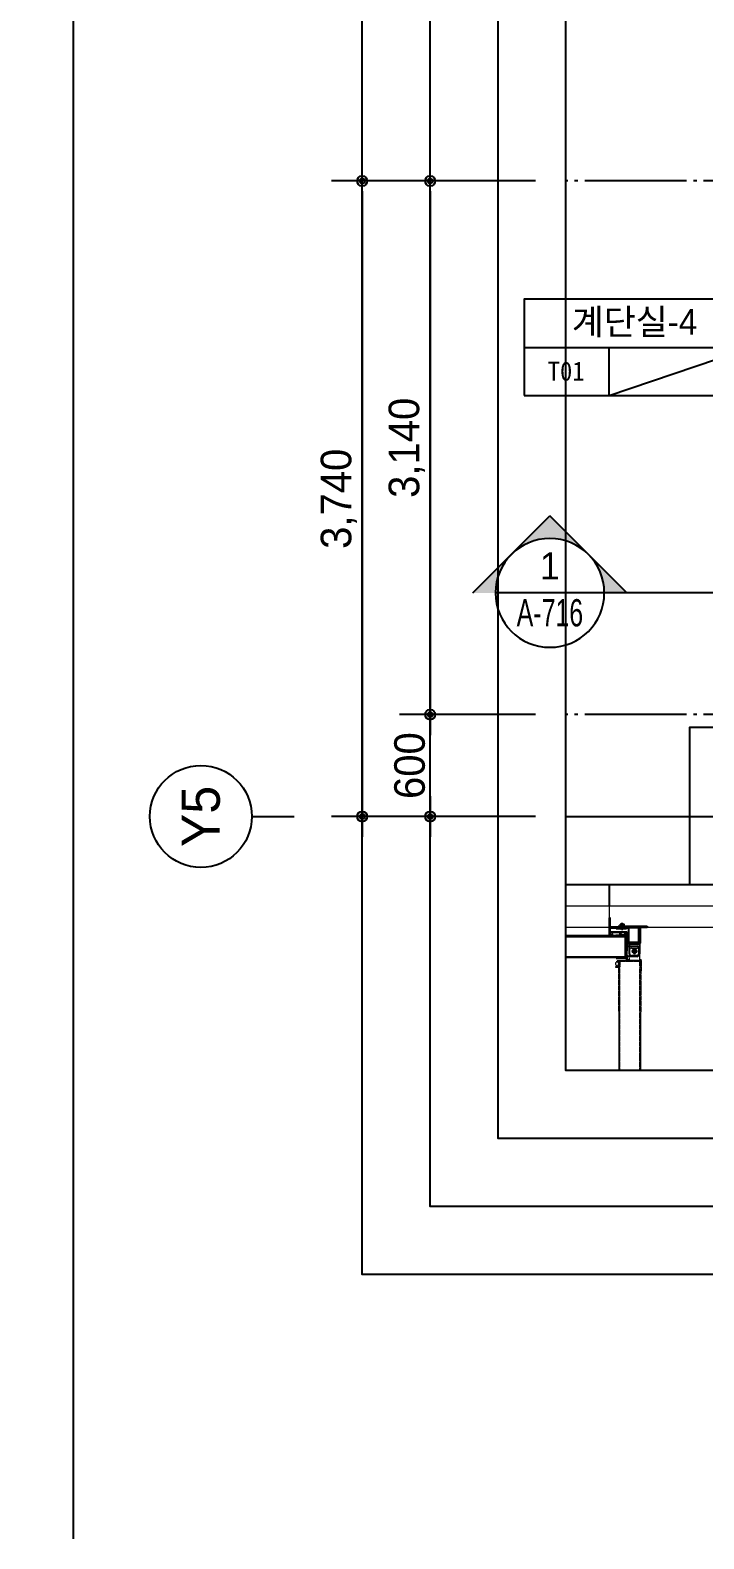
# Model space of a CAD drawing. Header units: millimetres. Extents: x 252711992 to 505989238, y 504776675 to 1009617600.
# Drawn here: x 253359837 to 253363805, y 504804712 to 504813590 of the extents above; entities that cross this region are included whole.
import ezdxf
from ezdxf.enums import TextEntityAlignment as Align
from ezdxf.xclip import XClip

# ---------------------------------------------------------------- set-up
doc = ezdxf.new("R2010")
doc.units = ezdxf.units.MM
doc.header["$XCLIPFRAME"] = 0
doc.linetypes.add('CEN', pattern=[35, 30, -2, 1, -2])
doc.linetypes.add('HID', pattern=[2.3, 1.5, -0.8])
for name, color, linetype in [('$ZCDB_AUDIT_GENERATED_600D18', 7, 'Continuous'), ('4A.TEC CEN', 1, 'CEN'), ('4A.TEC ELE 4', 9, 'Continuous'), ('4A.TEC TEXT 2', 3, 'Continuous'), ('4A.TEC 벽체 3', 4, 'Continuous'), ('4A.TEC 벽체 4', 7, 'Continuous'), ('4A.TEC 심볼', 7, 'Continuous'), ('A-DOOR', 4, 'Continuous'), ('door system-c', 9, 'Continuous'), ('DOOR-3', 8, 'Continuous'), ('ROM', 7, 'Continuous'), ('SYM', 1, 'Continuous'), ('TEXT', 7, 'Continuous')]:
    doc.layers.add(name, color=color, linetype=linetype)
doc.layers.add('DEFPOINT', color=135, linetype='Continuous', plot=False)
doc.styles.add('1', font='')
doc.styles.add('GHS', font='malgun.ttf')
doc.styles.add('나눔고딕', font='')
doc.styles.add('돋움', font='')
doc.styles.add('울릉도L', font='')
doc.styles.get('1').set_extended_font_data('DotumChe')
doc.styles.get('나눔고딕').set_extended_font_data('Dotum')
doc.styles.get('돋움').set_extended_font_data('Dotum')
doc.styles.get('울릉도L').set_extended_font_data('Dotum')
doc.dimstyles.new('DIM_600(외부치수)', dxfattribs={"dimscale": 400, "dimtxt": 3.3, "dimasz": 1, "dimexe": 2, "dimexo": 2, "dimgap": 1, "dimtad": 1, "dimdec": 0, "dimdsep": 46, "dimlunit": 6, "dimtxsty": '나눔고딕', "dimblk1": 'DIMDOT', "dimblk2": 'DIMDOT', "dimsah": 1, "dimcen": 2.5, "dimdle": 1.5, "dimclrd": 8, "dimclre": 8, "dimclrt": 3, "dimadec": 0, "dimazin": 0, "dimtfac": 1, "dimtdec": 0, "dimtix": 1, "dimtmove": 2, "dimatfit": 3, "dimldrblk": 'DIMDOT', "dimfxl": 1, "dimtvp": 1, "dimtolj": 1, "dimtzin": 0, "dimarcsym": 0})

# ---------------------------------------------------------------- blocks, each defined once
blk = doc.blocks.new('dwgFD3B')
at = {"layer": '4A.TEC CEN', "color": 250, "ltscale": 500}
blk.add_line((49194.51, -169936.83, -3333.33), (358000, -169936.83, -3333.33), dxfattribs=at)
blk = doc.blocks.new('ccs122')
at = {"layer": '4A.TEC 심볼'}
blk.add_line((0, 8), (0, 3), dxfattribs=at)
blk.add_circle((0, 14), 6, dxfattribs=at)
at = {"layer": '4A.TEC TEXT 2', "color": 3, "style": 'GHS'}
blk.add_attdef('NO', text='', height=4.5, dxfattribs=at).set_placement((-0.01, 14.02), align=Align.MIDDLE_CENTER)
blk = doc.blocks.new('DIMDOT')
at = {"color": 0}
blk.add_line((-2, 0), (2, 0), dxfattribs=at)
for radius in [0.5, 0.25]:
    blk.add_circle((0, 0), radius, dxfattribs=at)
blk = doc.blocks.new('*D439')
at = {"layer": '$ZCDB_AUDIT_GENERATED_600D18', "color": 8, "lineweight": -2, "transparency": 16777216}
for p, q in [((253362812.7, 504812702.1), (253361612.7, 504812702.1)), ((253361792.7, 504812642.1), (253361792.7, 504809022.1)), ((253362812.7, 504808962.1), (253361612.7, 504808962.1))]:
    blk.add_line(p, q, dxfattribs=at)
at = {"layer": 'Defpoints', "color": 0, "transparency": 16777216}
for p in [(253362992.7, 504812702.1, 0), (253361792.7, 504808962.1), (253362992.7, 504808962.1, 0)]:
    blk.add_point(p, dxfattribs=at)
at = {"layer": '$ZCDB_AUDIT_GENERATED_600D18', "color": 8, "lineweight": -2, "transparency": 16777216, "xscale": 60, "yscale": 60, "zscale": 60}
for p, rotation in [((253361792.7, 504812702.1), 90), ((253361792.7, 504808962.1), 270)]:
    blk.add_blockref('DIMDOT', p, dxfattribs=dict(at, rotation=rotation))
at = {"layer": '$ZCDB_AUDIT_GENERATED_600D18', "color": 3, "transparency": 16777216, "insert": (253361655.2, 504810832.1), "char_height": 180, "attachment_point": 5, "rotation": 90, "style": '나눔고딕'}
blk.add_mtext('\\A1;3,740', dxfattribs=at)
blk = doc.blocks.new('*D440')
at = {"layer": '$ZCDB_AUDIT_GENERATED_600D18', "color": 8, "lineweight": -2, "transparency": 16777216}
for p, q in [((253362812.7, 504809562.1), (253362012.7, 504809562.1)), ((253362192.7, 504809022.1), (253362192.7, 504809502.1)), ((253362812.7, 504808962.1), (253362012.7, 504808962.1))]:
    blk.add_line(p, q, dxfattribs=at)
at = {"layer": 'Defpoints', "color": 0, "transparency": 16777216}
for p in [(253362192.7, 504809562.1), (253362992.7, 504809562.1, 0), (253362992.7, 504808962.1, 0)]:
    blk.add_point(p, dxfattribs=at)
at = {"layer": '$ZCDB_AUDIT_GENERATED_600D18', "color": 8, "lineweight": -2, "transparency": 16777216, "xscale": 60, "yscale": 60, "zscale": 60}
for p, rotation in [((253362192.7, 504809562.1), 90), ((253362192.7, 504808962.1), 270)]:
    blk.add_blockref('DIMDOT', p, dxfattribs=dict(at, rotation=rotation))
at = {"layer": '$ZCDB_AUDIT_GENERATED_600D18', "color": 3, "transparency": 16777216, "insert": (253362072.5, 504809262.1), "char_height": 180, "attachment_point": 5, "rotation": 90, "style": '나눔고딕'}
blk.add_mtext('\\A1;600', dxfattribs=at)
blk = doc.blocks.new('*D444')
at = {"layer": '$ZCDB_AUDIT_GENERATED_600D18', "color": 8, "lineweight": -2, "transparency": 16777216}
for p, q in [((253362812.7, 504812702.1), (253362012.7, 504812702.1)), ((253362192.7, 504812642.1), (253362192.7, 504809622.1)), ((253362812.7, 504809562.1), (253362012.7, 504809562.1))]:
    blk.add_line(p, q, dxfattribs=at)
at = {"layer": 'Defpoints', "color": 0, "transparency": 16777216}
for p in [(253362992.7, 504812702.1, 0), (253362192.7, 504809562.1), (253362992.7, 504809562.1, 0)]:
    blk.add_point(p, dxfattribs=at)
at = {"layer": '$ZCDB_AUDIT_GENERATED_600D18', "color": 8, "lineweight": -2, "transparency": 16777216, "xscale": 60, "yscale": 60, "zscale": 60}
for p, rotation in [((253362192.7, 504812702.1), 90), ((253362192.7, 504809562.1), 270)]:
    blk.add_blockref('DIMDOT', p, dxfattribs=dict(at, rotation=rotation))
at = {"layer": '$ZCDB_AUDIT_GENERATED_600D18', "color": 3, "transparency": 16777216, "insert": (253362055.2, 504811132.1), "char_height": 180, "attachment_point": 5, "rotation": 90, "style": '나눔고딕'}
blk.add_mtext('\\A1;3,140', dxfattribs=at)
blk = doc.blocks.new('XR-P-지상2층(평택)-011')
at = {"layer": 'door system-c'}
for points in [[(-81.35, 378.3), (-81.31, 378.79), (-81.23, 378.78), (-81.28, 378.29)], [(-81.35, 373.69), (-81.35, 378.28)], [(-81.28, 378.28), (-81.28, 373.69)], [(-81.2, 373.61), (-80.75, 373.61)], [(-80.75, 373.54), (-81.2, 373.54)], [(-80.68, 373.69), (-80.68, 374.11)], [(-80.68, 374.11), (-80.6, 374.11), (-80.6, 373.69)]]:
    blk.add_lwpolyline(points, dxfattribs=at)
for centre, major_axis, start_param, end_param in [((-81.2, 378.28), (-0.15, 0), 6.195919, 6.283185), ((-81.2, 378.28), (-0.075, 0), 6.195919, 6.283185), ((-81.2, 373.69), (-0.15, 0), 0, 1.570796), ((-81.2, 373.69), (-0.075, 0), 0, 1.570796), ((-80.75, 373.69), (-0.075, 0), 1.570796, 3.141593), ((-80.75, 373.69), (-0.15, 0), 1.570796, 3.141593)]:
    blk.add_ellipse(centre, major_axis=major_axis, ratio=1, start_param=start_param, end_param=end_param, dxfattribs=at)
blk = doc.blocks.new('XR-P-지상2층(평택)-C365A35F2')
at = {"layer": 'A-DOOR', "color": 8, "linetype": 'HID', "lineweight": 0, "ltscale": 0.5}
for p, q in [((-91.5, -356.8), (-91.5, -1237.8)), ((-90, -1237.8), (-90, -356.8)), ((-86.8, -1204), (-86.8, -356.8)), ((32.3, -1204), (32.3, -356.8)), ((35.5, -356.8), (35.5, -1241.7)), ((37, -1241.7), (37, -356.8)), ((-143, -1079.2), (-143, -816.2)), ((-143, -816.2), (-128, -816.2)), ((-140.5, -1077.2), (-140.5, -818.2)), ((-135.5, -1077.2), (-135.5, -818.2)), ((-130.5, -1077.2), (-130.5, -818.2)), ((-128, -816.2), (-128, -1079.2)), ((-128, -823.2), (-95, -823.2)), ((-128, -863.7), (-128, -823.2)), ((-94.5, -825.7), (-128, -825.7)), ((-128, -825.7), (-128, -870.2)), ((-126, -826.7), (-128, -826.7)), ((-128, -826.7), (-128, -863.7)), ((-97.5, -863.7), (-128, -863.7)), ((-128, -863.7), (-126, -863.7)), ((-128, -870.2), (-94.5, -870.2)), ((-126, -863.7), (-126, -826.7)), ((-126, -846.7), (-126, -860.7)), ((-124, -846.6), (-123.3, -851.5)), ((-124, -850.7), (-124, -860.7)), ((-124, -860.6), (-123.3, -852)), ((-122, -860.8), (-121.5, -854)), ((-121.6, -855.9), (-120.9, -860.8)), ((-120.9, -860.6), (-120.5, -854.7)), ((-119, -846.4), (-119, -847.9)), ((-119, -846.4), (-118.2, -846.4)), ((-119, -847.9), (-118.2, -847.9)), ((-118.9, -860.8), (-118.6, -855.6)), ((-118.6, -855.9), (-117.9, -860.8)), ((-117.9, -860.6), (-117.5, -855.8)), ((-116.8, -844.2), (-115.2, -844.2)), ((-116.8, -844.2), (-116.8, -844.9)), ((-116.8, -849.4), (-116.8, -850.2)), ((-116.8, -850.2), (-115.2, -850.2)), ((-115.9, -860.8), (-115.5, -855.9)), ((-115.5, -855.9), (-114.8, -860.8)), ((-115.2, -844.2), (-115.2, -844.9)), ((-115.2, -849.4), (-115.2, -850.2)), ((-114.8, -860.6), (-114.5, -855.8)), ((-113.8, -846.4), (-113, -846.4)), ((-113.8, -847.9), (-113, -847.9)), ((-113, -846.4), (-113, -847.9)), ((-112.8, -860.8), (-112.4, -855.2)), ((-112.5, -855.9), (-111.8, -860.8)), ((-111.8, -860.6), (-111.3, -854.6)), ((-109.8, -860.8), (-109.2, -852.7)), ((-109.4, -855.9), (-108.7, -860.8)), ((-108.7, -860.6), (-108, -850.7)), ((-108.1, -851), (-108, -851.5)), ((-106.7, -860.8), (-105.7, -846.8)), ((-106.4, -855.9), (-105.7, -860.8)), ((-105.7, -860.6), (-104.6, -846.6)), ((-105.7, -846.6), (-105, -851.5)), ((-103.7, -860.8), (-102.6, -846.8)), ((-103.3, -855.9), (-102.6, -860.8)), ((-102.6, -860.6), (-101.6, -846.6)), ((-102.6, -846.6), (-101.9, -851.5)), ((-100.6, -860.8), (-99.6, -846.8)), ((-100.2, -855.9), (-99.5, -860.8)), ((-99.6, -860.6), (-98.5, -846.6)), ((-99.6, -846.6), (-98.9, -851.5)), ((-97.6, -860.8), (-96.5, -846.8)), ((-95, -826.2), (-97.5, -826.2)), ((-97.5, -826.2), (-97.5, -863.7)), ((-94.5, -829.2), (-96.5, -829.2)), ((-96.5, -829.2), (-96.5, -866.2)), ((-96.5, -861.7), (-96.5, -846.8)), ((-96.5, -866.2), (-94.5, -866.2)), ((-95, -823.2), (-95, -826.2)), ((-94.5, -1136.2), (-94.5, -821.2)), ((-94.5, -821.2), (-91.5, -821.2)), ((-94.5, -870.2), (-94.5, -825.7)), ((-94.5, -866.2), (-94.5, -829.2)), ((-91.5, -821.2), (-91.5, -1136.2)), ((37, -1132.2), (37, -817.2)), ((37, -817.2), (40, -817.2)), ((40, -817.2), (40, -1132.2)), ((40, -867.7), (40, -823.2)), ((40, -823.2), (73.5, -823.2)), ((40, -863.7), (40, -826.7)), ((40, -826.7), (42, -826.7)), ((42, -863.7), (40, -863.7)), ((73.5, -867.7), (40, -867.7)), ((42, -826.7), (42, -863.7)), ((42, -846.7), (42, -831.8)), ((43.1, -845.8), (42, -831.8)), ((45.1, -845.6), (44, -831.6)), ((45.1, -831.6), (44.4, -836.5)), ((45.7, -840.9), (45, -845.8)), ((46.1, -845.8), (45.1, -831.8)), ((48.1, -845.6), (47.1, -831.6)), ((48.1, -831.6), (47.4, -836.5)), ((49.2, -845.8), (48.1, -831.8)), ((48.8, -840.9), (48.1, -845.8)), ((51.2, -845.6), (50.1, -831.6)), ((51.2, -831.6), (50.5, -836.5)), ((52.2, -845.8), (51.2, -831.8)), ((51.9, -840.9), (51.2, -845.8)), ((53.8, -840.5), (53.2, -831.6)), ((54.2, -831.6), (53.5, -836.5)), ((54.8, -839.1), (54.2, -831.8)), ((56.7, -837.4), (56.2, -831.6)), ((57.3, -831.6), (56.6, -836.5)), ((57.7, -836.8), (57.3, -831.8)), ((58.5, -843.9), (58.5, -845.4)), ((58.5, -843.9), (59.2, -843.9)), ((58.5, -845.4), (59.2, -845.4)), ((59.6, -836.1), (59.3, -831.6)), ((60.3, -831.6), (59.7, -836.1)), ((60.7, -836), (60.3, -831.8)), ((60.8, -841.7), (62.2, -841.7)), ((60.8, -841.7), (60.8, -842.4)), ((60.8, -846.9), (60.8, -847.7)), ((60.8, -847.7), (62.2, -847.7)), ((62.2, -841.7), (62.2, -842.4)), ((62.2, -846.9), (62.2, -847.7)), ((62.7, -836), (62.3, -831.6)), ((63.4, -831.6), (62.8, -836)), ((63.7, -836.2), (63.4, -831.8)), ((63.8, -843.9), (64.5, -843.9)), ((63.8, -845.4), (64.5, -845.4)), ((64.5, -843.9), (64.5, -845.4)), ((65.8, -837.1), (65.4, -831.6)), ((66.5, -831.6), (65.8, -836.5)), ((66.9, -837.8), (66.4, -831.8)), ((69.1, -840.4), (68.4, -831.6)), ((69.5, -831.6), (68.8, -836.5)), ((69.5, -831.7), (69.5, -841.1)), ((71.5, -863.7), (71.5, -826.7)), ((71.5, -826.7), (73.5, -826.7)), ((71.5, -831.7), (71.5, -845.7)), ((73.5, -863.7), (71.5, -863.7)), ((73.5, -1133.2), (73.5, -819.2)), ((73.5, -819.2), (88.5, -819.2)), ((73.5, -823.2), (73.5, -867.7)), ((73.5, -826.7), (73.5, -863.7)), ((76, -1131.2), (76, -821.2)), ((81, -1131.2), (81, -821.2)), ((86, -1131.2), (86, -821.2)), ((88.5, -819.2), (88.5, -1133.2)), ((-147.5, -1130.7), (-147.5, -1083.2)), ((-147.5, -1083.2), (-94.5, -1083.2)), ((-94.5, -1130.7), (-147.5, -1130.7)), ((-125.3, -1088.7), (-143.2, -1088.7)), ((-143.2, -1131), (-143.2, -1088.7)), ((-143.2, -1125.4), (-143.2, -1107.6)), ((-143.2, -1131), (-124.7, -1131)), ((-128, -1079.2), (-143, -1079.2)), ((-140.9, -1131.1), (-132.2, -1139.8)), ((-139.1, -1109.6), (-139.2, -1107.6)), ((-132.2, -1113), (-137.7, -1111.1)), ((-137.3, -1105.3), (-131.7, -1100.8)), ((-136.8, -1123.9), (-136.8, -1113.9)), ((-136.5, -1111.1), (-134.9, -1110.6)), ((-134.9, -1110.6), (-129.2, -1107.2)), ((-132.2, -1118.1), (-132.2, -1113)), ((-132.2, -1113), (-132.2, -1113)), ((-124.6, -1121.8), (-132.2, -1118.1)), ((-125.4, -1145.4), (-132.2, -1139.8)), ((-131.7, -1113.9), (-131.7, -1123.9)), ((-122.9, -1104.4), (-128.1, -1100.7)), ((-122, -1076.2), (-128, -1076.2)), ((-128, -1079.2), (-122, -1079.2)), ((-127.2, -1102.2), (-127.6, -1102.7)), ((-127.6, -1102.7), (-127.6, -1106.7)), ((-127.6, -1106.7), (-127.2, -1107.2)), ((55.7, -1102.2), (-127.2, -1102.2)), ((-127.2, -1107.2), (55.7, -1107.2)), ((-126.1, -1111.8), (-125.4, -1110.1)), ((-125.6, -1101.4), (-125.6, -1108)), ((-124.4, -1100.9), (-125.1, -1100.9)), ((-125.1, -1108.5), (-124.4, -1108.5)), ((-117.1, -1115.8), (-124.9, -1114.3)), ((-107.2, -1127.7), (-124.7, -1127.7)), ((-124.7, -1131), (-124.7, -1127.7)), ((-123.9, -1100.1), (-124.4, -1100.9)), ((-124.4, -1100.9), (-124.4, -1108.5)), ((-124.4, -1100.9), (-124.4, -1100.9)), ((-124.4, -1108.5), (-124.4, -1108.5)), ((-124.4, -1108.5), (-123.9, -1109.3)), ((-121, -1100.1), (-123.9, -1100.1)), ((-123.9, -1102.4), (-121, -1102.4)), ((-123.9, -1107), (-121, -1107)), ((-123.9, -1109.3), (-121, -1109.3)), ((-123.8, -1123.1), (-123.8, -1130.7)), ((-123.8, -1131), (-123.8, -1144.7)), ((-121.6, -1128.5), (-121.6, -1127.7)), ((-121.6, -1127.7), (-102.3, -1127.7)), ((-102.3, -1128.5), (-121.6, -1128.5)), ((-121, -1080.2), (-121, -1112.7)), ((-121, -1104.7), (-121, -1100.1)), ((-121, -1109.3), (-121, -1104.7)), ((-121, -1112.7), (-118, -1112.7)), ((-117.1, -1102.2), (-119, -1104.1)), ((-118, -1112.7), (-118, -1080.2)), ((-111.6, -1127.3), (-111.6, -1126.5)), ((-111.6, -1126.5), (-101.6, -1126.5)), ((-101.6, -1127.3), (-111.6, -1127.3)), ((-107.2, -1127.7), (-107.2, -1117.3)), ((-105.4, -1126.9), (-98, -1126.1)), ((-105.3, -1127.7), (-97.9, -1126.9)), ((-98.1, -1127.7), (-105.3, -1127.7)), ((-105.1, -1124.2), (-97.7, -1123)), ((-100.1, -1126.3), (-105.1, -1125)), ((-104.9, -1121.5), (-97.6, -1119.9)), ((-99.8, -1123.4), (-104.9, -1122.3)), ((-104.9, -1125), (-97.6, -1123.8)), ((-104.8, -1118.8), (-99.3, -1117.3)), ((-99.7, -1120.4), (-104.8, -1119.6)), ((-104.7, -1122.3), (-97.5, -1120.7)), ((-104.6, -1119.6), (-97.5, -1117.6)), ((-104.4, -1107.2), (-104.4, -1108.4)), ((-104.4, -1107.2), (-103.8, -1107.2)), ((-104.4, -1108.4), (-103.8, -1108.4)), ((-97.8, -1126.1), (-103.1, -1124.7)), ((-97.6, -1123), (-102.9, -1121.9)), ((-97.5, -1119.9), (-102.8, -1119.1)), ((-102.6, -1105.4), (-101.4, -1105.4)), ((-102.6, -1105.4), (-102.6, -1106)), ((-102.6, -1109.6), (-102.6, -1110.2)), ((-102.6, -1110.2), (-101.4, -1110.2)), ((-102.1, -1122.7), (-101.3, -1122.7)), ((-102.1, -1127.5), (-102.1, -1122.7)), ((-101.4, -1105.4), (-101.4, -1106)), ((-101.4, -1109.6), (-101.4, -1110.2)), ((-101.4, -1127.6), (-101.4, -1127.5)), ((-101.3, -1122.7), (-101.3, -1127.5)), ((-99.8, -1117.4), (-101, -1117.3)), ((-100.6, -1127.4), (-100.6, -1127.5)), ((-100.4, -1127.7), (-94.8, -1127.7)), ((-94.8, -1128.5), (-100.4, -1128.5)), ((-100.2, -1107.2), (-99.6, -1107.2)), ((-100.2, -1108.4), (-99.6, -1108.4)), ((-99.6, -1107.2), (-99.6, -1108.4)), ((-94.8, -1127.7), (-94.8, -1128.5)), ((-94.5, -1083.2), (-94.5, -1130.7)), ((-91.5, -1136.2), (-94.5, -1136.2)), ((40, -1132.2), (37, -1132.2)), ((40, -1126.2), (40, -1081.7)), ((40, -1081.7), (73.5, -1081.7)), ((73.5, -1126.2), (40, -1126.2)), ((73.5, -1079.2), (41.5, -1079.2)), ((41.5, -1079.2), (41.5, -1081.7)), ((44.5, -1084.4), (44.5, -1091.2)), ((44.5, -1091.2), (47.5, -1091.2)), ((47.5, -1110.2), (44.5, -1110.2)), ((44.5, -1110.2), (44.5, -1119.2)), ((44.5, -1119.2), (52.7, -1119.2)), ((47.5, -1114.2), (47.5, -1084.4)), ((47.5, -1091.2), (47.5, -1110.2)), ((49.5, -1114.2), (47.5, -1114.2)), ((49.5, -1084.4), (49.5, -1114.2)), ((49.5, -1104.7), (49.5, -1100.1)), ((49.5, -1100.1), (52.4, -1100.1)), ((52.4, -1102.4), (49.5, -1102.4)), ((49.5, -1109.3), (49.5, -1104.7)), ((52.4, -1107), (49.5, -1107)), ((52.4, -1109.3), (49.5, -1109.3)), ((52.4, -1100.1), (52.9, -1100.9)), ((52.9, -1108.5), (52.4, -1109.3)), ((52.9, -1100.9), (52.9, -1108.5)), ((52.9, -1100.9), (52.9, -1100.9)), ((52.9, -1100.9), (53.6, -1100.9)), ((53.6, -1108.5), (52.9, -1108.5)), ((52.9, -1108.5), (52.9, -1108.5)), ((54.1, -1101.4), (54.1, -1108)), ((56.1, -1102.7), (55.7, -1102.2)), ((55.7, -1107.2), (56.1, -1106.7)), ((56.1, -1106.7), (56.1, -1102.7)), ((59.5, -1089.9), (60.2, -1089.9)), ((59.5, -1089.9), (59.5, -1091.4)), ((59.5, -1091.4), (60.2, -1091.4)), ((61.8, -1087.7), (61.8, -1088.4)), ((61.8, -1087.7), (63.2, -1087.7)), ((61.8, -1092.9), (61.8, -1093.7)), ((61.8, -1093.7), (63.2, -1093.7)), ((63.2, -1087.7), (63.2, -1088.4)), ((63.2, -1092.9), (63.2, -1093.7)), ((64.8, -1089.9), (65.5, -1089.9)), ((64.8, -1091.4), (65.5, -1091.4)), ((65.5, -1089.9), (65.5, -1091.4)), ((73.5, -1081.7), (73.5, -1126.2)), ((88.5, -1133.2), (73.5, -1133.2)), ((-111.5, -1206.7), (-111.5, -1205.2)), ((-111.5, -1205.2), (-94, -1205.2)), ((-94, -1206.7), (-111.5, -1206.7)), ((-100.5, -1208.7), (-100.5, -1211.7)), ((-94, -1208.7), (-100.5, -1208.7)), ((-100.5, -1239.7), (-100.5, -1236.7)), ((-94, -1239.7), (-100.5, -1239.7)), ((-99.3, -1206.7), (-100.2, -1206.7)), ((-99.3, -1241.7), (-100.2, -1241.7)), ((-99, -1207), (-99.3, -1206.7)), ((-99, -1241.4), (-99.3, -1241.7)), ((-99, -1207), (-98.7, -1206.7)), ((-94, -1216.2), (-99, -1216.2)), ((-99, -1216.2), (-99, -1217.2)), ((-97, -1217.2), (-99, -1217.2)), ((-97, -1231.2), (-99, -1231.2)), ((-99, -1232.2), (-99, -1231.2)), ((-94, -1232.2), (-99, -1232.2)), ((-99, -1241.4), (-98.7, -1241.7)), ((-96.8, -1206.7), (-98.7, -1206.7)), ((-96.8, -1241.7), (-98.7, -1241.7)), ((-97, -1217.2), (-97, -1218)), ((-97, -1231.2), (-97, -1230.4)), ((-96.5, -1207), (-96.8, -1206.7)), ((-96.5, -1241.4), (-96.8, -1241.7)), ((-96.5, -1207), (-96.2, -1206.7)), ((-96.5, -1223.7), (-96.2, -1223.8)), ((-96.5, -1224.7), (-96.2, -1224.6)), ((-96.5, -1241.4), (-96.2, -1241.7)), ((-94.3, -1206.7), (-96.2, -1206.7)), ((-96.2, -1224.6), (-96.2, -1223.8)), ((-94.3, -1241.7), (-96.2, -1241.7)), ((-95, -1228.3), (-95, -1220.1)), ((-94.7, -1219.7), (-94.5, -1219.7)), ((-94.7, -1228.7), (-94.5, -1228.7)), ((-94, -1207), (-94.3, -1206.7)), ((-94, -1241.4), (-94.3, -1241.7)), ((-94, -1207), (-93.7, -1206.7)), ((-94, -1216.2), (-94, -1208.7)), ((-94, -1228.2), (-94, -1220.2)), ((-94, -1223.9), (-94, -1220.7)), ((-93.7, -1224.2), (-94, -1223.9)), ((-93.7, -1224.2), (-94, -1224.5)), ((-94, -1227.7), (-94, -1224.5)), ((-94, -1239.7), (-94, -1232.2)), ((-94, -1241.4), (-93.7, -1241.7)), ((-91.5, -1206.7), (-93.7, -1206.7)), ((-91.5, -1241.7), (-93.7, -1241.7)), ((-93, -1181.7), (-91.5, -1181.7)), ((-93, -1204.2), (-93, -1181.7)), ((-91.5, -1209.7), (-92, -1209.7)), ((-92, -1238.7), (-92, -1209.7)), ((-91.5, -1238.7), (-92, -1238.7)), ((-91.5, -1181.7), (-91.5, -1204.2)), ((-91.5, -1209.7), (-91.5, -1206.7)), ((-91.5, -1237.8), (-90, -1237.8)), ((-91.5, -1241.7), (-91.5, -1238.7)), ((-88.5, -1207.2), (-90, -1207.2)), ((-90, -1207.2), (-90, -1241.7)), ((-85.3, -1207.2), (-88.5, -1207.2)), ((-88.5, -1207.2), (-88.5, -1237.2)), ((-88.5, -1241.7), (-88.5, -1207.2)), ((35, -1242.2), (-88, -1242.2)), ((-85.3, -1237.2), (-85.3, -1207.2)), ((30.5, -1239), (-83.5, -1239)), ((-83.5, -1242.2), (30.5, -1242.2)), ((35.5, -1207.2), (32.3, -1207.2)), ((32.3, -1207.2), (32.3, -1237.2)), ((35.5, -1237.2), (35.5, -1207.2)), ((-88, -1243.7), (35, -1243.7)), ((-46.5, -1248.7), (-46.5, -1276.7)), ((-46.5, -1276.7), (-43.5, -1276.7)), ((-43.5, -1276.7), (-43.5, -1248.7)), ((-3.5, -1243.7), (-41.5, -1243.7)), ((-41.5, -1246.7), (-3.5, -1246.7)), ((-3.5, -1246.7), (-3.5, -1243.7))]:
    blk.add_line(p, q, dxfattribs=at)
at = {"layer": 'A-DOOR', "color": 8, "linetype": 'HID', "ltscale": 0.5}
blk.add_line((102.2, -967.5), (-156.3, -967.5), dxfattribs=at)
at = {"layer": 'A-DOOR', "color": 8, "linetype": 'HID', "lineweight": 0, "ltscale": 0.5}
for centre, radius in [((-116, -847.2), 6.75), ((61.5, -844.7), 6.75), ((-134.2, -1123.9), 2.53), ((-102, -1107.8), 2.85), ((-98.1, -1127.3), 0.4), ((56.5, -1118.2), 2.5), ((62.5, -1090.7), 6.75)]:
    blk.add_circle(centre, radius, dxfattribs=at)
for centre, radius, start, end in [((0, 0), 1277.5, 178.04871, 267.91408), ((-125, -846.7), 1, 68.43003, 180), ((-125, -860.7), 1, 180, 1.78743), ((-123, -860.7), 1, 175.68824, 355.68824), ((-119.9, -860.7), 1, 175.68824, 355.68824), ((-118.2, -844.9), 1.5, 270, 0), ((-118.2, -849.4), 1.5, 0, 90), ((-116.9, -860.7), 1, 175.68824, 355.68824), ((-113.8, -844.9), 1.5, 180, 270), ((-113.8, -849.4), 1.5, 90, 180), ((-113.8, -860.7), 1, 175.68824, 355.68824), ((-110.8, -860.7), 1, 175.68824, 355.68824), ((-107.7, -860.7), 1, 175.68824, 355.68824), ((-106.7, -846.7), 1, 355.68824, 132.20249), ((-104.7, -860.7), 1, 175.68824, 355.68824), ((-103.6, -846.7), 1, 355.68824, 175.68824), ((-101.6, -860.7), 1, 175.68824, 355.68824), ((-100.6, -846.7), 1, 355.68824, 175.68824), ((-98.6, -860.7), 1, 175.68824, 355.68824), ((-97.5, -846.7), 1, 355.68824, 175.68824), ((-96.6, -860.7), 1, 86.81526, 273.18474), ((43, -831.7), 1, 4.31176, 184.31176), ((42.1, -845.7), 1, 266.81526, 93.18474), ((44.1, -845.7), 1, 184.31176, 4.31176), ((46.1, -831.7), 1, 4.31176, 184.31176), ((47.1, -845.7), 1, 184.31176, 4.31176), ((49.1, -831.7), 1, 4.31176, 184.31176), ((50.2, -845.7), 1, 184.31176, 4.31176), ((52.2, -831.7), 1, 4.31176, 184.31176), ((53.2, -845.7), 1, 184.31176, 255.64966), ((55.2, -831.7), 1, 4.31176, 184.31176), ((58.3, -831.7), 1, 4.31176, 184.31176), ((59.2, -842.4), 1.5, 270, 0), ((59.2, -846.9), 1.5, 0, 90), ((61.3, -831.7), 1, 4.31176, 184.31176), ((63.8, -842.4), 1.5, 180, 270), ((63.8, -846.9), 1.5, 90, 180), ((64.4, -831.7), 1, 4.31176, 184.31176), ((67.4, -831.7), 1, 4.31176, 184.31176), ((70.5, -831.7), 1, 0, 180), ((70.5, -845.7), 1, 242.83869, 0), ((-141.2, -1107.6), 2, 0.00001, 179.99999), ((-135.2, -1125.4), 8, 180.00508, 221.24602), ((-135.2, -1125.4), 8, 223.81152, 225), ((-136.2, -1108.4), 3, 147.06658, 176.89389), ((-134.2, -1108.5), 5, 176.89389, 195.16731), ((-137.2, -1109.3), 1.9, 188.66665, 254.683), ((-137.4, -1109.4), 1.7, 195.16731, 214.34701), ((-137.1, -1109.2), 2, 214.34701, 286.5169), ((-133.9, -1109.9), 5.75, 126.36541, 147.06658), ((-134.2, -1113.9), 2.59, 0, 180), ((-134.2, -1123.9), 2.59, 180, 0), ((-129.9, -1103.1), 3, 54.45778, 128.92091), ((-128, -1109.7), 2.7, 351.32717, 114.8237), ((-124.5, -1112.5), 1.8, 154.92342, 258.83335), ((-125.1, -1101.4), 0.5, 90, 180), ((-125.1, -1108), 0.5, 180, 270), ((-124.8, -1144.7), 1, 230.24219, 359.99989), ((-125.3, -1123.1), 1.5, 359.99989, 63.68777), ((-122.2, -1101), 2.26, 178.19039, 218.89618), ((-118.9, -1104.7), 5.58, 155.5673, 204.4327), ((-122.2, -1108.4), 2.26, 141.10382, 181.80961), ((-121.2, -1102), 3, 234.45778, 314.68772), ((-122, -1080.2), 4, 0, 90), ((-122, -1080.2), 1, 0, 90), ((-105.3, -1127.3), 0.4, 96.13817, 276.13817), ((-105, -1124.6), 0.4, 99.35863, 279.35863), ((-104.8, -1121.9), 0.4, 102.57898, 282.57898), ((-104.7, -1119.2), 0.4, 105.79922, 285.79922), ((-103.8, -1106), 1.2, 270, 0), ((-103.8, -1109.6), 1.2, 0, 90), ((-102.3, -1127.5), 1, 270, 0), ((-102.3, -1127.5), 0.2, 270, 0), ((-101.6, -1127.5), 1, 5, 90), ((-101.6, -1127.5), 0.2, 5, 90), ((-100.2, -1106), 1.2, 180, 270), ((-100.2, -1109.6), 1.2, 90, 180), ((-100.4, -1127.5), 1, 185, 270), ((-100.4, -1127.5), 0.2, 185, 270), ((-98, -1126.5), 0.4, 276.13817, 96.13817), ((-97.7, -1123.4), 0.4, 279.35863, 99.35863), ((-97.5, -1120.3), 0.4, 282.57898, 102.57898), ((-97.6, -1117.2), 0.4, 285.79922, 348.83967), ((50.7, -1101), 2.26, 321.10382, 1.80961), ((47.4, -1104.7), 5.58, 335.5673, 24.4327), ((50.7, -1108.4), 2.26, 358.19039, 38.89618), ((53.6, -1101.4), 0.5, 0, 90), ((53.6, -1108), 0.5, 270, 0), ((60.2, -1088.4), 1.5, 270, 0), ((60.2, -1092.9), 1.5, 0, 90), ((64.8, -1088.4), 1.5, 180, 270), ((64.8, -1092.9), 1.5, 90, 180), ((-95.9, -1224.2), 15.6, 83.06354, 276.93646), ((-100.2, -1209.4), 2.75, 90, 253.18912), ((-100.2, -1238.9), 2.75, 106.81088, 270), ((-100.9, -1211.7), 0.423, 253.18912, 0), ((-100.9, -1236.7), 0.423, 0, 106.81088), ((-96.4, -1217.7), 0.624, 202.60691, 337.39309), ((-96.4, -1230.6), 0.624, 22.60691, 157.39309), ((-89, -1224.2), 7.5, 145.1501, 176.17745), ((-89, -1224.2), 7.5, 183.82255, 214.8499), ((-94.7, -1218.3), 1.25, 286.64236, 163.35764), ((-94.7, -1230), 1.25, 196.64236, 73.35764), ((-94.7, -1220.2), 0.5, 90, 145.1501), ((-94.7, -1228.2), 0.5, 214.8499, 270), ((-94.1, -1220.1), 0.598, 110.28274, 278.15573), ((-94.1, -1228.3), 0.598, 81.84427, 249.71726), ((-94.5, -1220.2), 0.5, 0, 90), ((-94.5, -1228.2), 0.5, 270, 0), ((-94, -1204.2), 2.5, 270, 0), ((-94, -1204.2), 1, 270, 0), ((-88, -1241.7), 2, 180, 270), ((-83.5, -1237.2), 5, 180, 270), ((-88, -1241.7), 0.5, 180, 270), ((-83.5, -1237.2), 1.8, 180, 270), ((30.5, -1237.2), 5, 270, 0), ((30.5, -1237.2), 1.8, 270, 0), ((35, -1241.7), 0.5, 270, 0), ((35, -1241.7), 2, 270, 0), ((-41.5, -1248.7), 5, 90, 180), ((-41.5, -1248.7), 2, 90, 180)]:
    blk.add_arc(centre, radius, start, end, dxfattribs=at)
at = {"layer": 'door system-c', "linetype": 'HID', "ltscale": 0.5}
blk.add_circle((0, 0), 11, dxfattribs=at)
at = {"layer": 'DOOR-3', "linetype": 'HID', "lineweight": 0, "ltscale": 0.5}
for p, q in [((-30, -53.7), (-30, 7.1)), ((-18, 19.1), (18, 19.1)), ((30, 7.1), (30, -53.7)), ((-94, -58.2), (-100.5, -58.2)), ((-100.5, -58.2), (-100.5, -61.2)), ((-100.5, -89.2), (-100.5, -86.2)), ((-99.3, -56.2), (-100.2, -56.2)), ((-99, -56.5), (-99.3, -56.2)), ((-99, -56.5), (-98.7, -56.2)), ((-99, -65.7), (-99, -66.7)), ((-94, -65.7), (-99, -65.7)), ((-97, -66.7), (-99, -66.7)), ((-99, -81.7), (-99, -80.7)), ((-97, -80.7), (-99, -80.7)), ((-94, -81.7), (-99, -81.7)), ((-96.8, -56.2), (-98.7, -56.2)), ((-97, -66.7), (-97, -67.5)), ((-97, -80.7), (-97, -79.9)), ((-96.5, -56.5), (-96.8, -56.2)), ((-96.5, -56.5), (-96.2, -56.2)), ((-94.3, -56.2), (-96.2, -56.2)), ((-94, -56.5), (-94.3, -56.2)), ((-94, -56.5), (-93.7, -56.2)), ((-94, -58.2), (-94, -65.7)), ((-94, -70.2), (-94, -73.4)), ((-93.7, -73.7), (-94, -73.4)), ((-93.7, -73.7), (-94, -74)), ((-94, -74), (-94, -77.2)), ((-94, -81.7), (-94, -89.2)), ((-91.5, -56.2), (-93.7, -56.2)), ((-92, -59.2), (-92, -88.2)), ((-91.5, -59.2), (-92, -59.2)), ((-91.5, -88.2), (-92, -88.2)), ((-91.5, -55.4), (-90, -55.4)), ((-91.5, -356.8), (-91.5, -55.4)), ((-91.5, -56.2), (-91.5, -59.2)), ((-91.5, -88.2), (-91.5, -91.2)), ((-90, -55.4), (-90, -356.8)), ((-90, -91.7), (-90, -57.2)), ((-88.5, -57.2), (-88.5, -91.7)), ((-88.5, -91.7), (-88.5, -61.7)), ((-88, -55.2), (35, -55.2)), ((35, -56.7), (-88, -56.7)), ((-85.3, -61.7), (-85.3, -91.7)), ((-83.5, -56.7), (30.5, -56.7)), ((30.5, -59.9), (-83.5, -59.9)), ((-46.5, -22.2), (-43.5, -22.2)), ((-46.5, -50.2), (-46.5, -22.2)), ((-46.5, -53.2), (-46.5, -39.4)), ((-46.5, -39.4), (-45, -39.4)), ((-45, -39.4), (-45, -53.2)), ((-44.5, -53.7), (25.5, -53.7)), ((25.5, -55.2), (-44.5, -55.2)), ((-43.5, -22.2), (-43.5, -50.2)), ((-41.5, -52.2), (-3.5, -52.2)), ((-3.5, -55.2), (-41.5, -55.2)), ((-30, -49.7), (-40, -49.7)), ((-40, -49.7), (-40, -53.7)), ((-40, -53.7), (36, -53.7)), ((30, -53.7), (-30, -53.7)), ((-3.5, -52.2), (-3.5, -55.2)), ((25.5, -53.7), (25.5, -55.2)), ((36, -49.7), (30, -49.7)), ((32.3, -91.7), (32.3, -61.7)), ((35.5, -356.8), (35.5, -57.2)), ((35.5, -61.7), (35.5, -91.7)), ((37, -54.7), (37, -114.7)), ((37, -57.2), (37, -356.8)), ((41, -114.7), (41, -54.7)), ((-94, -91.2), (-111.5, -91.2)), ((-111.5, -91.2), (-111.5, -92.7)), ((-111.5, -92.7), (-94, -92.7)), ((-94, -89.2), (-100.5, -89.2)), ((-99.3, -91.2), (-100.2, -91.2)), ((-99, -90.9), (-99.3, -91.2)), ((-99, -90.9), (-98.7, -91.2)), ((-96.8, -91.2), (-98.7, -91.2)), ((-96.5, -90.9), (-96.8, -91.2)), ((-96.5, -90.9), (-96.2, -91.2)), ((-94.3, -91.2), (-96.2, -91.2)), ((-94, -90.9), (-94.3, -91.2)), ((-94, -90.9), (-93.7, -91.2)), ((-91.5, -91.2), (-93.7, -91.2)), ((-93, -93.7), (-93, -116.2)), ((-93, -116.2), (-91.5, -116.2)), ((-91.5, -116.2), (-91.5, -93.7)), ((-88.5, -91.7), (-90, -91.7)), ((-85.3, -91.7), (-88.5, -91.7)), ((-86.8, -356.8), (-86.8, -94.9)), ((35.5, -91.7), (32.3, -91.7)), ((32.3, -356.8), (32.3, -94.9)), ((37, -114.7), (41, -114.7))]:
    blk.add_line(p, q, dxfattribs=at)
for centre, radius, start, end in [((-18, 7.1), 12, 90, 180), ((18, 7.1), 12, 0, 90), ((-95.9, -73.7), 15.6, 83.06354, 276.93646), ((-100.2, -59), 2.75, 90, 253.18912), ((-100.2, -88.5), 2.75, 106.81088, 270), ((-100.9, -61.2), 0.423, 253.18912, 0), ((-100.9, -86.2), 0.423, 0, 106.81088), ((-96.4, -67.3), 0.624, 202.60691, 337.39309), ((-96.4, -80.2), 0.624, 22.60691, 157.39309), ((-94.7, -67.9), 1.25, 286.64236, 163.35764), ((-94.7, -79.6), 1.25, 196.64236, 73.35764), ((-94.1, -69.6), 0.598, 110.28274, 278.15573), ((-94.1, -77.8), 0.598, 81.84427, 249.71726), ((-88, -57.2), 2, 90, 180), ((-83.5, -61.7), 5, 90, 180), ((-88, -57.2), 0.5, 90, 180), ((-83.5, -61.7), 1.8, 90, 180), ((-41.5, -50.2), 5, 180, 270), ((-44.5, -53.2), 2, 180, 270), ((-44.5, -53.2), 0.5, 180, 270), ((-41.5, -50.2), 2, 180, 270), ((30.5, -61.7), 5, 0, 90), ((30.5, -61.7), 1.8, 0, 90), ((35, -57.2), 2, 0, 90), ((35, -57.2), 0.5, 0, 90), ((36, -54.7), 5, 0, 90), ((36, -54.7), 1, 0, 90), ((-94, -93.7), 2.5, 0, 90), ((-94, -93.7), 1, 0, 90)]:
    blk.add_arc(centre, radius, start, end, dxfattribs=at)
blk = doc.blocks.new('XR-P-지상2층(평택)-C1A8A53BF')
at = {"layer": 'A-DOOR', "ltscale": 100}
for p, q in [((50, 0), (220.8, 0)), ((50, 0), (50, -4.5)), ((85.5, 3.2), (60.5, 3.2)), ((60.5, 3.2), (60.5, 0)), ((60.5, 0), (85.5, 0)), ((65.5, 13.7), (63, 12.7)), ((63, 6.2), (63, 12.7)), ((65.5, 5.7), (63, 6.2)), ((64, 5.2), (64, 3.7)), ((81.5, 5.7), (64.5, 5.7)), ((64.5, 3.2), (81.5, 3.2)), ((65.5, 13.7), (80.5, 13.7)), ((80.5, 5.7), (65.5, 5.7)), ((78, 13.7), (68, 13.7)), ((68, 6.2), (68, 12.7)), ((68, -17.7), (68, 0)), ((68, 0), (78, 0)), ((72.8, 5.7), (72.1, 3.2)), ((73.9, 5.7), (73.2, 3.2)), ((78, 6.2), (78, 12.7)), ((78, 0), (78, -17.7)), ((80.5, 13.7), (83, 12.7)), ((80.5, 5.7), (83, 6.2)), ((82, 3.7), (82, 5.2)), ((83, 12.7), (83, 6.2)), ((85.5, 0), (85.5, 3.2)), ((220.8, 0), (220.8, -4.5)), ((-97, -55.5), (-1095, -55.5)), ((-1095, -57), (-97, -57)), ((-1058.3, -60.2), (57.3, -60.2)), ((-11.8, -55.5), (-129.9, -55.5)), ((-97, -55.5), (94, -55.5)), ((94, -57), (-97, -57)), ((0, -33.5), (0, -8.5)), ((0, -8.5), (1.5, -8.5)), ((1.5, -6.5), (1.5, -27.5)), ((1.5, -8.5), (1.5, -33.5)), ((1.5, -27.5), (3.1, -27.5)), ((2, -34), (99.5, -34)), ((99.5, -35.5), (2, -35.5)), ((3.1, -27.5), (3.1, -6.5)), ((176.5, -4.5), (3.5, -4.5)), ((3.5, -6.1), (176.5, -6.1)), ((6, -6.1), (6, -9.3)), ((171, -6.1), (6, -6.1)), ((6, -9.3), (111, -9.3)), ((36, -54), (36, -55.5)), ((58.5, -54), (36, -54)), ((36, -55.5), (58.5, -55.5)), ((98.5, -9.3), (38.5, -9.3)), ((38.5, -9.3), (38.5, -12.5)), ((38.5, -12.5), (98.5, -12.5)), ((50, -4.5), (220.8, -4.5)), ((61, -35.5), (59.5, -35.5)), ((59.5, -35.5), (59.5, -53)), ((60.5, -58.5), (60.5, -57)), ((60.5, -57), (95, -57)), ((60.5, -61.7), (60.5, -58.5)), ((60.5, -58.5), (90.5, -58.5)), ((95, -58.5), (60.5, -58.5)), ((90.5, -61.7), (60.5, -61.7)), ((61, -53), (61, -35.5)), ((61, -47.7), (61, -46.8)), ((61.3, -48), (61, -47.7)), ((61.3, -48), (61, -48.3)), ((61, -50.2), (61, -48.3)), ((61.3, -50.5), (61, -50.2)), ((61.3, -50.5), (61, -50.8)), ((61, -52.7), (61, -50.8)), ((61.3, -53), (61, -52.7)), ((61.3, -53), (61, -53.3)), ((61, -55.5), (61, -53.3)), ((64, -55.5), (61, -55.5)), ((63, -46.5), (66, -46.5)), ((63, -53), (63, -46.5)), ((70.5, -53), (63, -53)), ((64, -55.5), (64, -55)), ((93, -55), (64, -55)), ((69, -18.7), (68, -17.7)), ((77, -18.7), (69, -18.7)), ((70.5, -53), (70.5, -48)), ((70.5, -48), (71.5, -48)), ((71.5, -50), (71.5, -48)), ((71.5, -50), (72.3, -50)), ((78.2, -53), (75, -53)), ((78, -17.7), (77, -18.7)), ((78.5, -53.3), (78.2, -53)), ((78.5, -53.3), (78.8, -53)), ((82, -53), (78.8, -53)), ((85.5, -50), (84.7, -50)), ((85.5, -50), (85.5, -48)), ((86.5, -48), (85.5, -48)), ((86.5, -53), (86.5, -48)), ((94, -53), (86.5, -53)), ((94, -46.5), (91, -46.5)), ((92.3, -177.5), (92.3, -63.5)), ((93, -55.5), (93, -55)), ((96, -55.5), (93, -55.5)), ((94, -53), (94, -46.5)), ((94, -55.5), (94, -57)), ((95.5, -182), (95.5, -59)), ((95.5, -63.5), (95.5, -177.5)), ((95.7, -48), (96, -47.7)), ((95.7, -48), (96, -48.3)), ((95.7, -50.5), (96, -50.2)), ((95.7, -50.5), (96, -50.8)), ((95.7, -53), (96, -52.7)), ((95.7, -53), (96, -53.3)), ((96, -47.7), (96, -46.8)), ((96, -50.2), (96, -48.3)), ((96, -52.7), (96, -50.8)), ((96, -55.5), (96, -53.3)), ((97, -59), (97, -182)), ((98.5, -12.5), (98.5, -9.3)), ((100, -98.5), (100, -36)), ((101.5, -36), (101.5, -98.5)), ((107.4, -76), (104.2, -76)), ((104.2, -76), (104.2, -94)), ((107.4, -94), (107.4, -76)), ((111, -9.3), (111, -95.8)), ((169, -9.3), (113, -9.3)), ((171, -95.8), (171, -6.1)), ((177.8, -76), (174.6, -76)), ((174.6, -76), (174.6, -94)), ((176.9, -6.5), (176.9, -27.5)), ((176.9, -27.5), (178.5, -27.5)), ((177.8, -94), (177.8, -76)), ((178.5, -27.5), (178.5, -6.5)), ((178.5, -8.5), (180, -8.5)), ((178.5, -98.5), (178.5, -8.5)), ((180, -8.5), (180, -98.5)), ((97, -172.5), (97, -102.5)), ((97, -143.5), (97, -105.5)), ((100, -143.5), (97, -143.5)), ((98.5, -172.5), (97, -172.5)), ((98.5, -102.5), (98.5, -172.5)), ((102.5, -107), (98.5, -107)), ((98.5, -107), (98.5, -183)), ((98.5, -117), (159.3, -117)), ((98.5, -177), (98.5, -117)), ((159.3, -177), (98.5, -177)), ((99, -100.5), (112.8, -100.5)), ((112.8, -102), (99, -102)), ((100, -105.5), (100, -143.5)), ((102, -99), (178, -99)), ((178, -100.5), (102, -100.5)), ((102, -100.5), (130, -100.5)), ((130, -103.5), (102, -103.5)), ((102.5, -117), (102.5, -107)), ((102.5, -183), (102.5, -177)), ((172.8, -95.8), (109.2, -95.8)), ((109.2, -99), (172.8, -99)), ((111, -95.8), (171, -95.8)), ((112.8, -100.5), (112.8, -102)), ((115.8, -100.5), (175.8, -100.5)), ((115.8, -104.5), (115.8, -100.5)), ((115.8, -100.5), (175.8, -100.5)), ((115.8, -161.5), (115.8, -100.5)), ((175.8, -104.5), (115.8, -104.5)), ((163.8, -173.5), (127.8, -173.5)), ((130, -100.5), (130, -103.5)), ((140.9, -138.5), (136, -147)), ((136, -147), (140.9, -155.5)), ((140.8, -155), (140.8, -140)), ((150.7, -138.5), (140.9, -138.5)), ((140.9, -155.5), (150.7, -155.5)), ((155.6, -147), (150.7, -138.5)), ((150.7, -155.5), (155.6, -147)), ((150.8, -140), (150.8, -155)), ((171.3, -129), (171.3, -165)), ((175.8, -100.5), (175.8, -104.5)), ((175.8, -100.5), (175.8, -161.5)), ((-1058.3, -179.3), (57.3, -179.3)), ((-502, -182.5), (95, -182.5)), ((95, -184), (-502, -184)), ((97.5, -184), (37.5, -184)), ((37.5, -184), (37.5, -188)), ((37.5, -188), (97.5, -188)), ((60.5, -182.5), (60.5, -179.3)), ((60.5, -179.3), (90.5, -179.3)), ((90.5, -182.5), (60.5, -182.5))]:
    blk.add_line(p, q, dxfattribs=at)
for radius in [11, 8]:
    blk.add_circle((145.8, -147), radius, dxfattribs=at)
for centre, radius, start, end in [((64.5, 5.2), 0.5, 90, 180), ((64.5, 3.7), 0.5, 180, 270), ((81.5, 5.2), 0.5, 0, 90), ((81.5, 3.7), 0.5, 270, 0), ((2, -33.5), 2, 180, 270), ((3.5, -6.5), 2, 90, 180), ((2, -33.5), 0.5, 180, 270), ((3.5, -6.5), 0.4, 90, 180), ((58.5, -53), 2.5, 270, 0), ((58.5, -53), 1, 270, 0), ((63.8, -46.8), 2.75, 16.81088, 180), ((78.5, -51.1), 15.6, 353.06354, 186.93646), ((66, -46.1), 0.423, 270, 16.81088), ((72.7, -52.4), 1.25, 106.64236, 343.35764), ((72.1, -50.6), 0.624, 292.60691, 67.39309), ((74.4, -52.9), 0.598, 351.84427, 159.71726), ((82.6, -52.9), 0.598, 20.28274, 188.15573), ((84.4, -52.4), 1.25, 196.64236, 73.35764), ((84.9, -50.6), 0.624, 112.60691, 247.39309), ((90.5, -63.5), 5, 0, 90), ((90.5, -63.5), 1.8, 0, 90), ((93.3, -46.8), 2.75, 0, 163.18912), ((91, -46.1), 0.423, 163.18912, 270), ((95, -59), 2, 0, 90), ((95, -59), 0.5, 0, 90), ((99.5, -36), 2, 0, 90), ((99.5, -36), 0.5, 0, 90), ((176.5, -6.5), 2, 0, 90), ((176.5, -6.5), 0.4, 0, 90), ((90.5, -177.5), 5, 270, 0), ((90.5, -177.5), 1.8, 270, 0), ((99, -102.5), 2, 90, 180), ((102, -105.5), 5, 90, 180), ((99, -102.5), 0.5, 90, 180), ((102, -98.5), 2, 180, 270), ((102, -105.5), 2, 90, 180), ((102, -98.5), 0.5, 180, 270), ((109.2, -94), 5, 180, 270), ((109.2, -94), 1.8, 180, 270), ((127.8, -161.5), 12, 180, 270), ((145.8, -140), 5, 90, 180), ((145.8, -155), 5, 180, 270), ((145.8, -140), 5, 0, 90), ((145.8, -155), 5, 270, 0), ((159.3, -129), 12, 0, 90), ((159.3, -165), 12, 270, 0), ((163.8, -161.5), 12, 270, 0), ((172.8, -94), 5, 270, 0), ((172.8, -94), 1.8, 270, 0), ((178, -98.5), 2, 270, 0), ((178, -98.5), 0.5, 270, 0), ((95, -182), 2, 270, 0), ((95, -182), 0.5, 270, 0), ((97.5, -183), 1, 270, 0), ((97.5, -183), 5, 270, 0)]:
    blk.add_arc(centre, radius, start, end, dxfattribs=at)
for centre, major_axis, start_param, end_param in [((65.3, 9.6), (0, 4.14), 5.571729, 6.233629), ((66, 9.7), (0, 3.99), 3.01416, 3.663816), ((73, 0.7), (0, 13), 5.888394, 6.677976), ((73, 31), (0, 25.3), 2.942255, 3.34093), ((80.7, 9.6), (0, 4.14), 0.049556, 0.711457), ((80, 9.7), (0, 3.99), 2.619369, 3.269025)]:
    blk.add_ellipse(centre, major_axis=major_axis, ratio=1, start_param=start_param, end_param=end_param, dxfattribs=at)
at = {"ltscale": 100}
blk.add_blockref('XR-P-지상2층(평택)-C365A35F2', (145.8, -147), dxfattribs=at)
at = {"layer": 'A-DOOR', "ltscale": 100, "xscale": 20, "yscale": 20, "zscale": 20}
blk.add_blockref('XR-P-지상2층(평택)-011', (1625.6, -7526.2), dxfattribs=at)
blk = doc.blocks.new('sa9w7er')
at = {"layer": '4A.TEC 벽체 3', "linetype": 'ByBlock', "ltscale": 0.1}
blk.add_line((1983375.8, 837837.8), (1983375.8, 837962.8), dxfattribs=at)
at = {"layer": '4A.TEC 벽체 4', "color": 251, "lineweight": 0, "ltscale": 15}
blk.add_line((1983375.8, 837712.8), (1983375.8, 837837.8), dxfattribs=at)
at = {"layer": 'A-DOOR', "ltscale": 100, "xscale": -1, "rotation": 359.9999999999999}
blk.add_blockref('XR-P-지상2층(평택)-C1A8A53BF', (1983374.3, 837717.3, 5000), dxfattribs=at)
blk = doc.blocks.new('A$C092cc5a8')
at = {"layer": '4A.TEC 벽체 3', "elevation": -0.4, "flags": 128}
for points in [[(4629.2, 4095.9), (4629.2, 5021.9), (5429.2, 5021.9), (5429.2, 8561.9), (11721.2, 8561.9), (11721.2, 7871.9), (16555.2, 7871.9)], [(-28244.8, 4095.9), (5555.2, 4095.9)]]:
    blk.add_lwpolyline(points, dxfattribs=at)
at = {"layer": '4A.TEC 벽체 4', "color": 251, "lineweight": 0, "ltscale": 15, "elevation": -0.4}
for points in [[(-28369.8, 3970.9), (5680.2, 3970.9)], [(-28494.8, 3845.9), (5805.2, 3845.9)]]:
    blk.add_lwpolyline(points, dxfattribs=at)
at = {"linetype": 'Continuous', "ltscale": 5, "xscale": -1}
blk.add_blockref('sa9w7er', (1987531, -833867, -0.4), dxfattribs=at)
blk = doc.blocks.new('A$C6C9969DE')
at = {"layer": 'ROM', "color": 0, "linetype": 'Continuous'}
for p, q in [((0, 510), (2400, 510)), ((900, 0), (900, 510))]:
    blk.add_line(p, q, dxfattribs=at)
blk.add_lwpolyline([(0, 0), (2400, 0), (2400, 1020), (0, 1020)], close=True, dxfattribs=at)
blk = doc.blocks.new('단면기호1')
at = {"layer": 'SYM'}
h = blk.add_hatch(color=256, dxfattribs=at)
h.paths.add_polyline_path([(4.24, 4.24, -0.198912), (6, 0), (8.49, 0)])
h.paths.add_polyline_path([(0, 8.49), (-4.24, 4.24, -0.414214), (4.24, 4.24)])
h.paths.add_polyline_path([(-4.24, 4.24), (-8.49, 0), (-6, 0, -0.198912)])
for p in [(-8.49, 0), (8.49, 0)]:
    blk.add_line(p, (0, 8.49), dxfattribs=at)
blk.add_circle((0, 0), 6, dxfattribs=at)

msp = doc.modelspace()

# ---------------------------------------------------------------- linework, layer by layer
msp.add_line((253363246.55, 504811439.35), (253364079.88, 504811722.69))
at = {"layer": '4A.TEC CEN', "ltscale": 20}
for p, q in [((253376303.05, 504812702.14, 1666.67), (253362992.67, 504812702.14, 1666.67)), ((253376303.05, 504809562.14, 1666.67), (253362992.67, 504809562.14, 1666.67))]:
    msp.add_line(p, q, dxfattribs=at)
at = {"layer": 'DEFPOINT'}
msp.add_line((253360091.54, 504831962.29, 3333.33), (253360091.54, 504804712.29, 3333.33), dxfattribs=at)
at = {"layer": 'DEFPOINT', "elevation": 3333.33}
for points in [[(253361792.67, 504815132.16), (253377503.05, 504815132.16), (253377503.05, 504806267.16), (253361792.67, 504806267.16)], [(253362192.67, 504814732.16), (253377103.05, 504814732.16), (253377103.05, 504806667.16), (253362192.67, 504806667.16)], [(253362592.67, 504814332.16), (253376703.05, 504814332.16), (253376703.05, 504807067.16), (253362592.67, 504807067.16)], [(253362992.67, 504813932.16), (253376303.05, 504813932.16), (253376303.05, 504807467.16), (253362992.67, 504807467.16)]]:
    msp.add_lwpolyline(points, close=True, dxfattribs=at)
at = {"layer": 'SYM'}
msp.add_line((253365000.7, 504810278.45, 1666.67), (253363218.27, 504810278.45, 1666.67), dxfattribs=at)
at = {"layer": 'SYM', "elevation": 1666.67}
msp.add_lwpolyline([(253363218.27, 504810278.45), (253362577.82, 504810278.45)], dxfattribs=at)

# ---------------------------------------------------------------- block references
ref = msp.add_blockref('dwgFD3B', (253122441.15, 504978898.98, -4999.1))
XClip(ref).set_block_clipping_path([(240551.5187525749, -171431.8169597387), (253861.8992676735, -164966.8169609308)])
at = {"layer": '4A.TEC ELE 4'}
ref = msp.add_blockref('A$C092cc5a8', (253359093.55, 504804466.28, -3332.43), dxfattribs=at)
XClip(ref).set_block_clipping_path([(3899.121032089, 3000.882517755), (17209.5015471876, 9465.8825165629)])
at = {"layer": '4A.TEC 심볼'}
ref = msp.add_blockref('ccs122', (253361542.67, 504808963.18, -4999.55), dxfattribs=dict(at, xscale=49.99999977496833, yscale=49.99999977496833, zscale=49.99999977496833, rotation=90))
ref.add_attrib('NO', 'Y5', dxfattribs={"layer": '0', "color": 3, "height": 225, "rotation": 90, "style": '울릉도L'}).set_placement((253360841.77, 504808962.87, -4999.55), align=Align.MIDDLE_CENTER)
at = {"layer": 'SYM', "xscale": -53.37150118498497, "yscale": 53.37150118498497, "zscale": 53.37150118498497, "rotation": 359.9999999999999}
msp.add_blockref('단면기호1', (253362898.04, 504810278.45, 1666.67), dxfattribs=at)
at = {"layer": 'TEXT', "xscale": 0.5555555568112274, "yscale": 0.5555555568112274, "zscale": 0.5555555568112274}
msp.add_blockref('A$C6C9969DE', (253362746.55, 504811439.35), dxfattribs=at)

# ---------------------------------------------------------------- texts
at = {"layer": 'TEXT'}
for s, height, style, p in [('계단실-4', 150, '돋움', (253363396.45, 504811873.52)), ('T01', 112.5, '1', (253362993.69, 504811583.05))]:
    msp.add_text(s, height=height, dxfattribs=dict(at, style=style)).set_placement(p, align=Align.MIDDLE_CENTER)
at = {"layer": 'TEXT', "style": '돋움'}
msp.add_text('1', height=160.11, dxfattribs=at).set_placement((253362898.04, 504810357.23, 1666.67), align=Align.CENTER)
at = {"layer": 'TEXT', "style": '돋움', "width": 0.7}
msp.add_text('A-716', height=160.115, dxfattribs=at).set_placement((253362898.04, 504810081.54, 1666.67), align=Align.CENTER)

# ---------------------------------------------------------------- dimensions: what is measured, and where the dimension line sits
at = {"layer": '$ZCDB_AUDIT_GENERATED_600D18'}
for base, p1, p2, angle, picture, middle in [((253361792.67, 504808962.14, -4999.55), (253362992.67, 504812702.14, -4999.55), (253362992.67, 504808962.14, -4999.55), 270, '*D439', (253361655.21, 504810832.14, -4999.55)), ((253362192.67, 504809562.14, -4999.55), (253362992.67, 504812702.14, -4999.55), (253362992.67, 504809562.14, -4999.55), 270, '*D444', (253362055.21, 504811132.14, -4999.55)), ((253362192.67, 504809562.14, -4999.55), (253362992.67, 504808962.14, -4999.55), (253362992.67, 504809562.14, -4999.55), 90, '*D440', (253362072.55, 504809262.14, -4999.55))]:
    dim = msp.add_linear_dim(base=base, p1=p1, p2=p2, angle=angle, dimstyle='DIM_600(외부치수)', override={"dimscale": 300, "dimtxt": 0.6, "dimasz": 0.2, "dimexe": 0.6, "dimexo": 0.6, "dimgap": 0.1, "dimdec": 1, "dimblk1": 'DIMDOT', "dimblk2": 'DIMDOT', "dimdle": 0.5}, dxfattribs=at)
    dim.commit()
    dim.dimension.update_dxf_attribs({"geometry": picture, "text_midpoint": middle})

doc.saveas('drawing.dxf')
